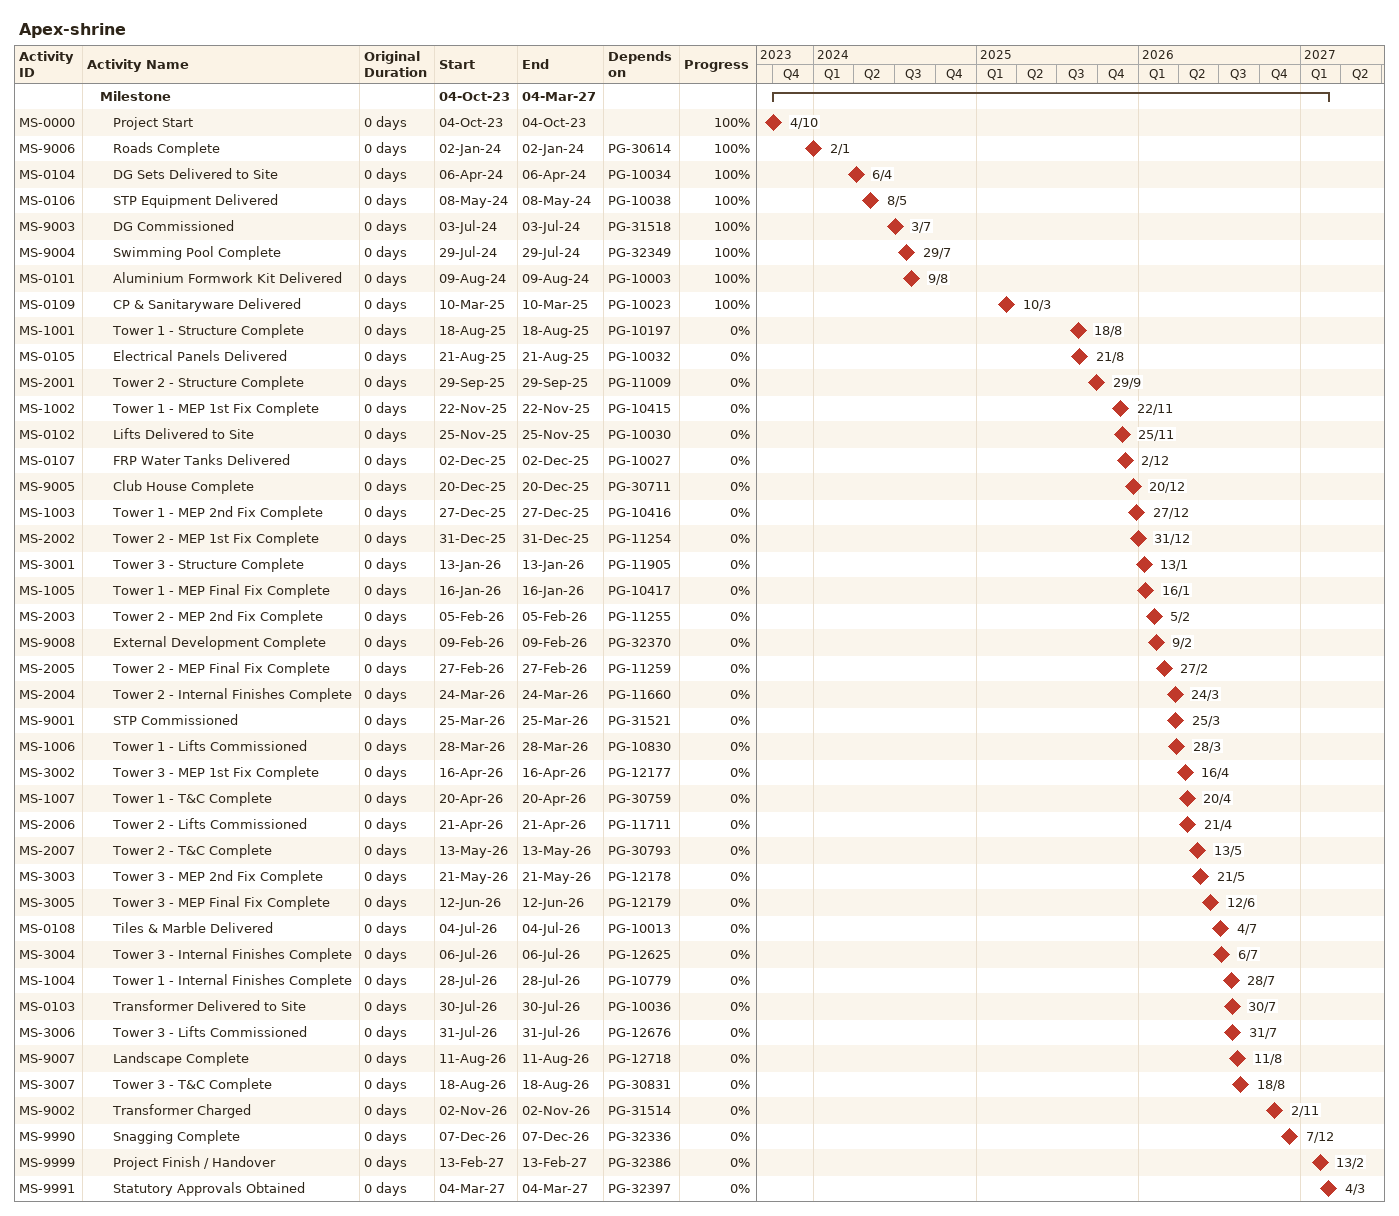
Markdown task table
Apex-shrine

| ID | Level | Task | Original duration | Start | Finish | Predecessors | % complete |
|---|---|---|---|---|---|---|---|
|  | 2 | **Milestone** |  | 2023-10-04 | 2027-03-04 |  |  |
| MS-0000 | 3 | Project Start | 0d | 2023-10-04 | 2023-10-04 |  | 100 |
| MS-9006 | 3 | Roads Complete | 0d | 2024-01-02 | 2024-01-02 | PG-30614 | 100 |
| MS-0104 | 3 | DG Sets Delivered to Site | 0d | 2024-04-06 | 2024-04-06 | PG-10034 | 100 |
| MS-0106 | 3 | STP Equipment Delivered | 0d | 2024-05-08 | 2024-05-08 | PG-10038 | 100 |
| MS-9003 | 3 | DG Commissioned | 0d | 2024-07-03 | 2024-07-03 | PG-31518 | 100 |
| MS-9004 | 3 | Swimming Pool Complete | 0d | 2024-07-29 | 2024-07-29 | PG-32349 | 100 |
| MS-0101 | 3 | Aluminium Formwork Kit Delivered | 0d | 2024-08-09 | 2024-08-09 | PG-10003 | 100 |
| MS-0109 | 3 | CP & Sanitaryware Delivered | 0d | 2025-03-10 | 2025-03-10 | PG-10023 | 100 |
| MS-1001 | 3 | Tower 1 - Structure Complete | 0d | 2025-08-18 | 2025-08-18 | PG-10197 | 0 |
| MS-0105 | 3 | Electrical Panels Delivered | 0d | 2025-08-21 | 2025-08-21 | PG-10032 | 0 |
| MS-2001 | 3 | Tower 2 - Structure Complete | 0d | 2025-09-29 | 2025-09-29 | PG-11009 | 0 |
| MS-1002 | 3 | Tower 1 - MEP 1st Fix Complete | 0d | 2025-11-22 | 2025-11-22 | PG-10415 | 0 |
| MS-0102 | 3 | Lifts Delivered to Site | 0d | 2025-11-25 | 2025-11-25 | PG-10030 | 0 |
| MS-0107 | 3 | FRP Water Tanks Delivered | 0d | 2025-12-02 | 2025-12-02 | PG-10027 | 0 |
| MS-9005 | 3 | Club House Complete | 0d | 2025-12-20 | 2025-12-20 | PG-30711 | 0 |
| MS-1003 | 3 | Tower 1 - MEP 2nd Fix Complete | 0d | 2025-12-27 | 2025-12-27 | PG-10416 | 0 |
| MS-2002 | 3 | Tower 2 - MEP 1st Fix Complete | 0d | 2025-12-31 | 2025-12-31 | PG-11254 | 0 |
| MS-3001 | 3 | Tower 3 - Structure Complete | 0d | 2026-01-13 | 2026-01-13 | PG-11905 | 0 |
| MS-1005 | 3 | Tower 1 - MEP Final Fix Complete | 0d | 2026-01-16 | 2026-01-16 | PG-10417 | 0 |
| MS-2003 | 3 | Tower 2 - MEP 2nd Fix Complete | 0d | 2026-02-05 | 2026-02-05 | PG-11255 | 0 |
| MS-9008 | 3 | External Development Complete | 0d | 2026-02-09 | 2026-02-09 | PG-32370 | 0 |
| MS-2005 | 3 | Tower 2 - MEP Final Fix Complete | 0d | 2026-02-27 | 2026-02-27 | PG-11259 | 0 |
| MS-2004 | 3 | Tower 2 - Internal Finishes Complete | 0d | 2026-03-24 | 2026-03-24 | PG-11660 | 0 |
| MS-9001 | 3 | STP Commissioned | 0d | 2026-03-25 | 2026-03-25 | PG-31521 | 0 |
| MS-1006 | 3 | Tower 1 - Lifts Commissioned | 0d | 2026-03-28 | 2026-03-28 | PG-10830 | 0 |
| MS-3002 | 3 | Tower 3 - MEP 1st Fix Complete | 0d | 2026-04-16 | 2026-04-16 | PG-12177 | 0 |
| MS-1007 | 3 | Tower 1 - T&C Complete | 0d | 2026-04-20 | 2026-04-20 | PG-30759 | 0 |
| MS-2006 | 3 | Tower 2 - Lifts Commissioned | 0d | 2026-04-21 | 2026-04-21 | PG-11711 | 0 |
| MS-2007 | 3 | Tower 2 - T&C Complete | 0d | 2026-05-13 | 2026-05-13 | PG-30793 | 0 |
| MS-3003 | 3 | Tower 3 - MEP 2nd Fix Complete | 0d | 2026-05-21 | 2026-05-21 | PG-12178 | 0 |
| MS-3005 | 3 | Tower 3 - MEP Final Fix Complete | 0d | 2026-06-12 | 2026-06-12 | PG-12179 | 0 |
| MS-0108 | 3 | Tiles & Marble Delivered | 0d | 2026-07-04 | 2026-07-04 | PG-10013 | 0 |
| MS-3004 | 3 | Tower 3 - Internal Finishes Complete | 0d | 2026-07-06 | 2026-07-06 | PG-12625 | 0 |
| MS-1004 | 3 | Tower 1 - Internal Finishes Complete | 0d | 2026-07-28 | 2026-07-28 | PG-10779 | 0 |
| MS-0103 | 3 | Transformer Delivered to Site | 0d | 2026-07-30 | 2026-07-30 | PG-10036 | 0 |
| MS-3006 | 3 | Tower 3 - Lifts Commissioned | 0d | 2026-07-31 | 2026-07-31 | PG-12676 | 0 |
| MS-9007 | 3 | Landscape Complete | 0d | 2026-08-11 | 2026-08-11 | PG-12718 | 0 |
| MS-3007 | 3 | Tower 3 - T&C Complete | 0d | 2026-08-18 | 2026-08-18 | PG-30831 | 0 |
| MS-9002 | 3 | Transformer Charged | 0d | 2026-11-02 | 2026-11-02 | PG-31514 | 0 |
| MS-9990 | 3 | Snagging Complete | 0d | 2026-12-07 | 2026-12-07 | PG-32336 | 0 |
| MS-9999 | 3 | Project Finish / Handover | 0d | 2027-02-13 | 2027-02-13 | PG-32386 | 0 |
| MS-9991 | 3 | Statutory Approvals Obtained | 0d | 2027-03-04 | 2027-03-04 | PG-32397 | 0 |
